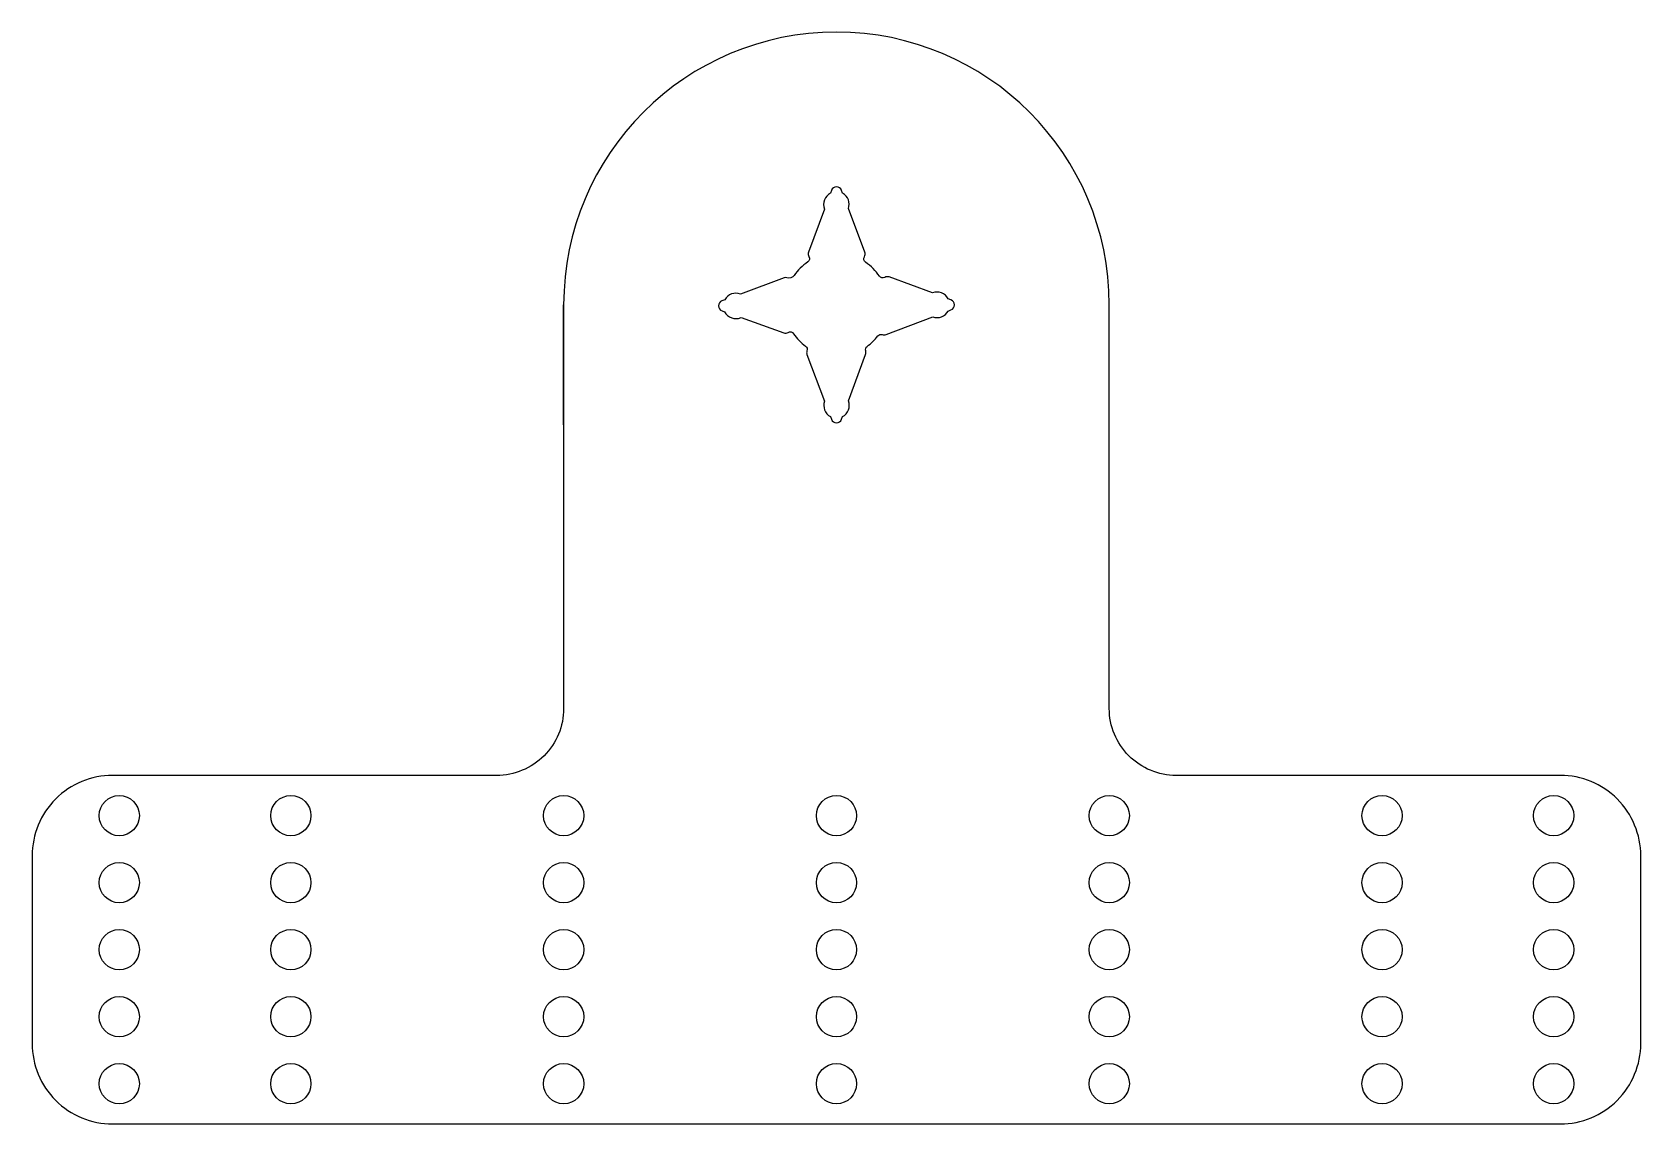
# Model space of a CAD drawing. Header units: millimetres. Extents: x -81 to 39, y -47 to 35.
import ezdxf

# ---------------------------------------------------------------- set-up
doc = ezdxf.new("R2010")
doc.units = ezdxf.units.MM
doc.layers.get('0').update_dxf_attribs({"linetype": 'CONTINUOUS'})

msp = doc.modelspace()

# ---------------------------------------------------------------- linework, layer by layer
for p, q in [((-40.97, 5.34), (-40.97, 14.29)), ((-0.27, 5.34), (-0.27, 14.29))]:
    msp.add_line(p, q)
for points in [[(-0.27, 14.29, 1), (-40.97, 14.29), (-40.97, 5.34), (-40.97, -15.82, -0.414214), (-45.97, -20.82), (-74.62, -20.82, 0.414214), (-80.62, -26.82), (-80.62, -40.82, 0.414214), (-74.62, -46.82), (33.38, -46.82, 0.414214), (39.38, -40.82), (39.38, -26.82, 0.414214), (33.38, -20.82), (4.73, -20.82, -0.414214), (-0.27, -15.82), (-0.27, 5.34)], [(-29.16, 14.6, 0.700854), (-29.15, 13.84), (-28.96, 13.78, 0.393859), (-27.74, 13.34), (-24.55, 12.21, 0.220641), (-24.22, 12.24, -0.395739), (-23.82, 12.14, 0.084698), (-22.92, 11.21, -0.332157), (-22.82, 10.86, 0.179579), (-22.82, 10.58), (-21.51, 7.11, 0.368737), (-21.07, 5.95), (-20.99, 5.75, 0.693282), (-20.24, 5.75), (-20.17, 5.95, 0.381337), (-19.73, 7.13), (-18.45, 10.59, 0.171081), (-18.44, 10.85, -0.322945), (-18.33, 11.19, 0.072898), (-17.54, 11.97, -0.32792), (-17.2, 12.07, 0.180149), (-16.92, 12.08), (-13.44, 13.4, 0.368737), (-12.28, 13.83), (-12.08, 13.91, 0.693282), (-12.08, 14.66), (-12.28, 14.74, 0.381337), (-13.46, 15.18), (-16.68, 16.37, 0.223986), (-17.02, 16.34, -0.395739), (-17.42, 16.43, 0.095984), (-18.45, 17.47, -0.402261), (-18.54, 17.88, 0.233867), (-18.5, 18.23), (-19.73, 21.47, 0.368737), (-20.16, 22.62), (-20.24, 22.83, 0.693282), (-20.99, 22.83), (-21.07, 22.63, 0.381337), (-21.51, 21.44), (-22.7, 18.23, 0.223986), (-22.67, 17.89, -0.395739), (-22.76, 17.49, 0.093498), (-23.78, 16.49, -0.337752), (-24.32, 16.31, 0.175325), (-24.52, 16.31), (-27.78, 15.1, 0.371937), (-28.95, 14.67)]]:
    msp.add_lwpolyline(points, format="xyb", close=True)
for centre in [(-74.12, -23.82), (-61.32, -23.82), (-40.97, -23.82), (-20.62, -23.82), (-0.27, -23.82), (20.08, -23.82), (32.88, -23.82), (-74.12, -28.82), (-61.32, -28.82), (-40.97, -28.82), (-20.62, -28.82), (-0.27, -28.82), (20.08, -28.82), (32.88, -28.82), (-74.12, -33.82), (-61.32, -33.82), (-40.97, -33.82), (-20.62, -33.82), (-0.27, -33.82), (20.08, -33.82), (32.88, -33.82), (-74.12, -38.82), (-61.32, -38.82), (-40.97, -38.82), (-20.62, -38.82), (-0.27, -38.82), (20.08, -38.82), (32.88, -38.82), (-74.12, -43.82), (-61.32, -43.82), (-40.97, -43.82), (-20.62, -43.82), (-0.27, -43.82), (20.08, -43.82), (32.88, -43.82)]:
    msp.add_circle(centre, 1.5)

doc.saveas('drawing.dxf')
